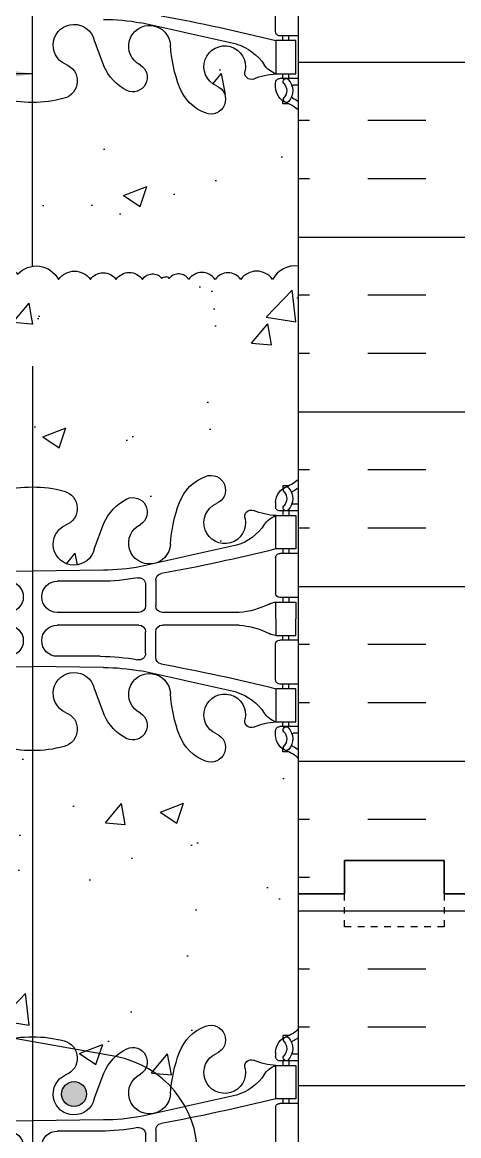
# Model space of a CAD drawing. Header units: inches. Extents: x 13.9 to 66.4, y 33.9 to 117.1.
# Drawn here: x 43.76 to 50.32, y 76.47 to 93.2 of the extents above; entities that cross this region are included whole.
import ezdxf

# ---------------------------------------------------------------- set-up
doc = ezdxf.new("R2010")
doc.units = ezdxf.units.IN
doc.header["$MEASUREMENT"] = 0
doc.linetypes.add('DASHED2', pattern=[0.375, 0.25, -0.125])
for name, color, linetype in [('HATCH', 12, 'Continuous'), ('line25', 2, 'Continuous'), ('LINE3', 3, 'Continuous'), ('LINE50', 5, 'Continuous'), ('LINE9', 9, 'Continuous'), ('TEXT', 4, 'Continuous'), ('Web_Edge', 9, 'Continuous')]:
    doc.layers.add(name, color=color, linetype=linetype)
doc.styles.add('DIM', font='romans.shx', dxfattribs={"width": 0.7})
doc.dimstyles.new('ext_12', dxfattribs={"dimscale": 12, "dimtxt": 0.09375, "dimasz": 0.09375, "dimexe": 0.09375, "dimexo": 0.0625, "dimgap": 0.0625, "dimtad": 1, "dimdec": 1, "dimzin": 3, "dimdsep": 46, "dimlunit": 4, "dimtxsty": 'DIM', "dimcen": 0.09, "dimdle": 0.09375, "dimclrt": 4, "dimadec": 0, "dimazin": 0, "dimtfac": 1, "dimtdec": 1, "dimtmove": 2, "dimatfit": 3, "dimfxl": 0, "dimfrac": 2, "dimtolj": 1, "dimtzin": 0, "dimarcsym": 0})
pattern_1 = [(50, (0, 0), (3.586300913003767, -0.3137606749129755), [0.375, -4.125]), (355, (0, 0), (-0.693756668065, 3.760960668500059), [0.3, -3.3]), (100.4514, (0.2988584, -0.0261467), (2.892546908570108, 3.447197710304768), [0.31870095, -3.50571056]), (46.18420000000001, (0, 1), (5.336205243128222, -0.8275950716450904), [0.5625, -6.1875]), (96.6356, (0.444683725, 0.931033465), (4.673313527743517, 4.870589354502209), [0.47805144, -5.258565]), (351.1842, (0, 1), (4.673309725668136, 4.870593004626623), [0.45, -4.95]), (21, (0.5, 0.75), (2.984535260592308, -2.013094453326694), [0.375, -4.125]), (326.0000000000001, (0.5, 0.75), (1.216576659607909, 3.625750225234265), [0.3, -3.3]), (71.4514, (0.748711165, 0.58224197), (4.20111314290745, 1.612652483549762), [0.31870095, -3.50571056]), (37.50000000000001, (0, 0), (0.06079927658645334, 1.664469269156557), [0, -3.26, 0, -3.35, 0, -3.3125]), (7.499999999999999, (0, 0), (1.315347687210743, 1.972058559411801), [0, -1.91, 0, -3.185, 0, -1.2625]), (327.5, (-1.115, 0), (2.669112180862045, -0.112774358671899), [0, -1.25, 0, -3.9, 0, -5.175]), (317.5, (-1.615, 0), (2.915930846711931, 0.5005249116615882), [0, -1.625, 0, -2.59, 0, -3.675])]

# ---------------------------------------------------------------- blocks, each defined once
blk = doc.blocks.new('8 web')
at = {"layer": 'Web_Edge'}
for p, q in [((3.853997003141103, 6.86827952785336), (3.763997003140503, 6.868279527860238)), ((3.763997003140503, 6.868279527860238), (3.763997003137774, 6.826553467936094)), ((3.653997003121731, 6.619430316172213), (3.653997003118093, 6.551930316156017)), ((4.000000000000909, 6.589430316153141), (3.922121466732278, 6.589430316153255)), ((4.000000000000909, 6.489430316153232), (3.716497003118093, 6.489430316153175)), ((3.763997003115946, 6.489430316153118), (3.763997003111399, 6.419430316153182)), ((3.853997003141103, 6.489430316153118), (3.853997003141103, 6.419430316153182)), ((0.9287872035533837, 5.917309984377482), (1.071425045732667, 6.304154840108026)), ((3.763997003077748, 5.919430316153182), (3.7639970030732, 5.849430316153303)), ((3.853997003141103, 5.919430316153182), (3.853997003141103, 5.849430316153246)), ((3.653997003118093, 5.786930316153303), (3.653997003118093, 5.251930316153278)), ((4.000000000000909, 5.849430316153189), (3.716497003118093, 5.849430316153303)), ((-1.066614961534469, 5.601262886436416), (7.096747594914632e-06, 5.585510282198129)), ((1.066614961535379, 5.601262886436416), (-7.09674668541993e-06, 5.585510282198129)), ((1.019280473763956, 5.433378599095079), (0.3723991529914201, 5.433378599095079)), ((1.699442903253384, 5.387449452432975), (1.699442903253384, 5.064741202313598)), ((1.851942903253075, 5.449504996249573), (1.851942903253985, 5.064741179432531)), ((4.000000000000909, 5.189430316153221), (3.716497003118093, 5.189430316153278)), ((3.763997003030454, 5.189430316153278), (3.763997003025906, 5.119430316153341)), ((3.853997003141558, 5.189430316153334), (3.853997003141558, 5.119430316153341)), ((1.599442903253475, 4.964741202313576), (0.3723991529914201, 4.964741202313519)), ((3.106272903253284, 4.963960282198059), (1.951875255858795, 4.964741202313519)), ((1.599442903253475, 4.774119429992993), (0.3723991529914201, 4.77411942999305)), ((3.106272903253284, 4.77490035010851), (1.951875255858795, 4.77411942999305)), ((1.699442903253384, 4.351411179873594), (1.699442903253384, 4.67411942999297)), ((1.851942903253075, 4.289355636056996), (1.851942903253985, 4.674119452874038)), ((4.000000000000909, 4.549430316153348), (3.716497003118093, 4.549430316153291)), ((3.763997003030454, 4.549430316153291), (3.763997003025906, 4.619430316153228)), ((3.853997003141558, 4.549430316153234), (3.853997003141558, 4.619430316153228)), ((3.653997003118093, 3.951930316153266), (3.653997003118093, 4.486930316153291)), ((1.019280473763956, 4.30548203321149), (0.3723991529914201, 4.30548203321149)), ((-1.066614961534469, 4.137597745870153), (7.096747594914632e-06, 4.15335035010844)), ((1.066614961535379, 4.137597745870153), (-7.09674668541993e-06, 4.15335035010844)), ((4.000000000000909, 3.88943031615338), (3.716497003118093, 3.889430316153266)), ((3.763997003077748, 3.819430316153387), (3.7639970030732, 3.889430316153266)), ((3.853997003141103, 3.819430316153387), (3.853997003141103, 3.889430316153323)), ((0.9287872035533837, 3.821550647929087), (1.071425045732667, 3.434705792198542)), ((3.653997003121731, 3.119430316134356), (3.653997003118093, 3.186930316150551)), ((4.000000000000909, 3.249430316153337), (3.716497003118093, 3.249430316153394)), ((3.763997003115946, 3.24943031615345), (3.763997003111399, 3.319430316153387)), ((3.853997003141103, 3.24943031615345), (3.853997003141103, 3.319430316153387)), ((4.000000000000909, 3.149430316153428), (3.922121466732278, 3.149430316153314)), ((3.763997003140503, 2.87058110444633), (3.763997003137774, 2.912307164370475)), ((3.853997003141103, 2.870581104453208), (3.763997003140503, 2.87058110444633)), ((3.853997003141103, -2.870581104453095), (3.763997003140503, -2.870581104446217)), ((3.763997003140503, -2.870581104446217), (3.763997003137774, -2.912307164370361)), ((3.653997003121731, -3.119430316134242), (3.653997003118093, -3.186930316150438)), ((4.000000000000909, -3.149430316153314), (3.922121466732278, -3.1494303161532)), ((4.000000000000909, -3.249430316153223), (3.716497003118093, -3.24943031615328)), ((3.763997003115946, -3.249430316153337), (3.763997003111399, -3.319430316153273)), ((3.853997003141103, -3.249430316153337), (3.853997003141103, -3.319430316153273)), ((0.9287872035533837, -3.821550647928973), (1.071425045732667, -3.434705792198429)), ((3.763997003077748, -3.819430316153273), (3.7639970030732, -3.889430316153152)), ((3.853997003141103, -3.819430316153273), (3.853997003141103, -3.889430316153209)), ((3.653997003118093, -3.951930316153152), (3.653997003118093, -4.486930316153178)), ((4.000000000000909, -3.889430316153266), (3.716497003118093, -3.889430316153152)), ((1.699442903253384, -5.387449452432861), (1.699442903253384, -5.064741202313485)), ((1.851942903253075, -5.449504996249459), (1.851942903253985, -5.064741179432417)), ((3.653997003118093, -5.786930316153189), (3.653997003118093, -5.251930316153164)), ((1.019280473763956, -5.433378599094965), (0.3723991529914201, -5.433378599094965)), ((-1.066614961534469, -5.601262886436302), (7.096747594914632e-06, -5.585510282198015)), ((1.066614961535379, -5.601262886436302), (-7.09674668541993e-06, -5.585510282198015)), ((4.000000000000909, -5.849430316153075), (3.716497003118093, -5.849430316153189)), ((3.763997003077748, -5.919430316153068), (3.7639970030732, -5.849430316153189)), ((3.853997003141103, -5.919430316153068), (3.853997003141103, -5.849430316153132)), ((0.9287872035533837, -5.917309984377368), (1.071425045732667, -6.304154840107913)), ((4.000000000000909, -6.489430316153118), (3.716497003118093, -6.489430316153062)), ((3.763997003115946, -6.489430316153005), (3.763997003111399, -6.419430316153068)), ((3.853997003141103, -6.489430316153005), (3.853997003141103, -6.419430316153068)), ((3.653997003121731, -6.6194303161721), (3.653997003118093, -6.551930316155904)), ((4.000000000000909, -6.589430316153027), (3.922121466732278, -6.589430316153141)), ((3.763997003140503, -6.868279527860125), (3.763997003137774, -6.82655346793598)), ((3.853997003141103, -6.868279527853247), (3.763997003140503, -6.868279527860125))]:
    blk.add_line(p, q, dxfattribs=at)
for points in [[(3.958997003126115, 5.919430316153182), (3.658997003125933, 5.919430316153182), (3.658997003125933, 6.419430316153182), (3.958997003126115, 6.419430316153182)], [(3.958997003126115, 3.819430316153387), (3.658997003125933, 3.819430316153387), (3.658997003125933, 3.319430316153387), (3.958997003126115, 3.319430316153387)], [(3.958997003126115, -3.819430316153273), (3.658997003125933, -3.819430316153273), (3.658997003125933, -3.319430316153273), (3.958997003126115, -3.319430316153273)], [(3.958997003126115, -5.919430316153068), (3.658997003125933, -5.919430316153068), (3.658997003125933, -6.419430316153068), (3.958997003126115, -6.419430316153068)]]:
    blk.add_lwpolyline(points, close=True, dxfattribs=at)
for points in [[(3.658997003040895, 4.869430316153341), (3.658997003040895, 5.119430316153341), (3.958997003041077, 5.119430316153341), (3.958997003041077, 4.869430316153341)], [(3.658997003040895, 4.869430316153228), (3.658997003040895, 4.619430316153228), (3.958997003041077, 4.619430316153228), (3.958997003041077, 4.869430316153228)]]:
    blk.add_lwpolyline(points, dxfattribs=at)
for centre, radius, start, end in [((2.838670691486641, 6.374948915972766), 0.6766585701930063, 110.6802528325037, 158.8761078469785), ((2.681421366222366, 6.803745996483656), 0.22, 291.8037479894417, 111.8037479894417), ((3.653997003111726, 7.326537097336143), 0.5, 289.4712206353016, 313.7891111703809), ((-0.01154364793273999, 5.096020558612508), 1.754017427683611, 89.62291875159406, 105.2918337453967), ((0.01154364793364948, 5.096020558612508), 1.754017427683611, 74.70816625460336, 90.37708124840593), ((0.4057264091238721, 6.528802424740149), 0.2680134754942133, 289.9662478540821, 75.21080764082132), ((3.903997003121731, 6.619430316153171), 0.25, 109.4712206353016, 179.999999995639), ((3.818055965721669, 6.804886415825138), 0.04500919725254051, 40.8121007979901, 218.5519993539986), ((3.660289594666665, 6.673989722486283), 0.16, 317.5391321572474, 39.99992280104347), ((3.660289594666665, 6.673989722486283), 0.25, 317.5391321572082, 39.88548800373463), ((3.916079213670855, 6.763519488625207), 0.02103171283708721, 116.0042723403082, 196.535995955383), ((3.653997003111726, 7.326537097336143), 0.6, 294.9252292854749, 305.2167839521452), ((1.758136778094922, 6.002798762380849), 0.7499256556133269, 117.0295257392026, 156.3062471102758), ((1.507386690569547, 6.472966012446022), 0.2173766041081271, 301.4629889840329, 114.4735608195812), ((4.429612482916582, 5.809951244737022), 2.364765241385946, 159.9984922785267, 175.6105272071577), ((2.889701643525314, 6.312634391350457), 0.3135313569610182, 113.8083663361881, 11.4113785795535), ((3.716497003118093, 6.551930316153175), 0.0625, 179.9999999973945, 270), ((3.811526004137704, 6.535596989836279), 0.04500000000006049, 137.5391321572867, 317.5391321569801), ((3.921917470908738, 6.609012775359531), 0.01958352171754351, 164.5099000626936, 270.5968441877272), ((3.288059020926994, 6.407518382645833), 0.0967706443678472, 69.56693299447723, 199.844870669716), ((3.713864132317212, 7.415209276080191), 0.9972893957618358, 246.8532982760683, 266.8462083553292), ((3.781405654283844, 6.076826453632918), 0.3638149041640656, 109.6612587265429, 145.0224862518246), ((0.6238100306218257, 5.990048115977174), 0.3135313569610182, 113.8083663361881, 346.5853660183838), ((1.758609464947313, 6.005905066990692), 0.3135313569610182, 116.0651741220457, 357.264289589011), ((2.858286758965733, 6.688056504967449), 0.7434990637615071, 286.1892885425029, 327.2080834721843), ((-3.149606643356037, 33.3398003058673), 28.25303123538609, 280.3656591868222, 283.9447811697141), ((3.716497003118093, 5.786930316153303), 0.0625, 89.99999999997395, 180), ((1.071795055229359, 8.585185089815468), 2.983926699701089, 269.9005345354983, 280.7453835702613), ((1.951942903253439, 5.449504996249857), 0.1, 100.3656591869282, 180.0000000001629), ((-0.3723991529905106, 5.199059900704299), 0.2343186983907799, 270, 90), ((0.3723991529914201, 5.199059900704299), 0.2343186983907799, 90, 270), ((1.024460567457936, 8.41730080247413), 2.983926699701089, 269.9005345354983, 280.7453835702613), ((1.599442903253475, 5.387449452432975), 0.1, 0, 100.745383570182), ((3.716497003118093, 5.251930316153278), 0.0625, 180, 269.9999999999739), ((1.599442903253475, 5.064741202313598), 0.1, 270, 0), ((1.951942903253894, 5.064741179432644), 0.1, 180.0000000000749, 269.9612408947538), ((3.021401017362223, 6.120593489195755), 1.159742907951804, 274.1967506926227, 297.4156047592632), ((3.663119758127777, 4.900746656763886), 0.218722518258797, 91.08004634494158, 119.5062534114404), ((-0.3723991529905106, 4.53980073160227), 0.2343186983907799, 270, 90), ((0.3723991529914201, 4.53980073160227), 0.2343186983907799, 90, 270), ((1.599442903253475, 4.67411942999297), 0.1, 0, 90), ((1.951942903253894, 4.674119452873924), 0.1, 90.03875910524623, 179.9999999999251), ((3.021401017362223, 3.618267143110813), 1.159742907951804, 62.58439524073683, 85.80324930737731), ((3.663119758127777, 4.838113975542683), 0.218722518258797, 240.4937465885596, 268.9199536550584), ((3.716497003118093, 4.486930316153291), 0.0625, 90.00000000002606, 180), ((1.599442903253475, 4.351411179873594), 0.1, 259.254616429818, 0), ((1.024460567457936, 1.321559829832438), 2.983926699701089, 79.25461642973876, 90.09946546450175), ((1.951942903253439, 4.289355636056712), 0.1, 179.9999999998372, 259.6343408130717), ((-3.149606643356037, -23.60093967356073), 28.25303123538609, 76.0552188302859, 79.6343408131778), ((0.6238100306218257, 3.748812516329394), 0.3135313569610182, 13.41463398161616, 246.1916336638118), ((1.071795055229359, 1.153675542491101), 2.983926699701089, 79.25461642973876, 90.09946546450175), ((1.758609464947313, 3.732955565315876), 0.3135313569610182, 2.735710410989059, 243.9348258779544), ((3.716497003118093, 3.951930316153266), 0.0625, 180, 270.000000000026), ((4.429612482916582, 3.928909387569547), 2.364765241385946, 184.3894727928423, 200.0015077214733), ((2.889701643525314, 3.426226240956112), 0.3135313569610182, 348.5886214204465, 246.1916336638118), ((2.858286758965733, 3.05080412733912), 0.7434990637615071, 32.79191652781575, 73.81071145749713), ((0.4057264091238721, 3.210058207566419), 0.2680134754942133, 284.7891923591787, 70.03375214591796), ((1.758136778094922, 3.73606186992572), 0.7499256556133269, 203.6937528897242, 242.9704742607974), ((1.507386690569547, 3.265894619860546), 0.2173766041081271, 245.5264391804187, 58.5370110159671), ((3.288059020926994, 3.331342249660736), 0.0967706443678472, 160.155129330284, 290.4330670055227), ((3.781405654283844, 3.66203417867365), 0.3638149041640656, 214.9775137481754, 250.3387412734571), ((3.713864132317212, 2.323651356226378), 0.9972893957618358, 93.15379164467078, 113.1467017239317), ((3.716497003118093, 3.186930316153394), 0.0625, 90, 180.0000000026055), ((3.811526004137704, 3.20326364247029), 0.04500000000006049, 42.46086784301984, 222.4608678427133), ((3.660289594666665, 3.064870909820286), 0.25, 320.1145119962654, 42.46086784279177), ((2.838670691486641, 3.363911716333803), 0.6766585701930063, 201.1238921530215, 249.3197471674964), ((2.681421366222366, 2.935114635822913), 0.22, 248.1962520105583, 68.19625201055833), ((3.903997003121731, 3.119430316153398), 0.25, 180.000000004361, 250.5287793646984), ((3.660289594666665, 3.064870909820286), 0.16, 320.0000771989565, 42.46086784275256), ((3.921917470908738, 3.129847856947038), 0.01958352171754351, 89.40315581227276, 195.4900999373064), ((-0.01154364793273999, 4.64284007369406), 1.754017427683611, 254.7081662546034, 270.3770812484059), ((0.01154364793364948, 4.64284007369406), 1.754017427683611, 269.6229187515941, 285.2918337453966), ((3.818055965721669, 2.933974216481431), 0.04500919725254051, 141.4480006460014, 319.1878992020099), ((3.653997003111726, 2.412323534970426), 0.5, 46.21088882961905, 70.52877936469841), ((3.916079213670855, 2.975341143681362), 0.02103171283708721, 163.464004044617, 243.9957276596917), ((3.653997003111726, 2.412323534970426), 0.6, 54.78321604785479, 65.07477071452507), ((2.838670691486641, -3.363911716333689), 0.6766585701930063, 110.6802528325037, 158.8761078469785), ((2.681421366222366, -2.935114635822799), 0.22, 291.8037479894417, 111.8037479894417), ((3.653997003111726, -2.412323534970312), 0.5, 289.4712206353016, 313.7891111703809), ((-0.01154364793273999, -4.642840073693947), 1.754017427683611, 89.62291875159406, 105.2918337453967), ((0.01154364793364948, -4.642840073693947), 1.754017427683611, 74.70816625460336, 90.37708124840593), ((0.4057264091238721, -3.210058207566306), 0.2680134754942133, 289.9662478540821, 75.21080764082132), ((3.903997003121731, -3.119430316153284), 0.25, 109.4712206353016, 179.999999995639), ((3.818055965721669, -2.933974216481317), 0.04500919725254051, 40.8121007979901, 218.5519993539986), ((3.660289594666665, -3.064870909820172), 0.16, 317.5391321572474, 39.99992280104347), ((3.660289594666665, -3.064870909820172), 0.25, 317.5391321572082, 39.88548800373463), ((3.916079213670855, -2.975341143681248), 0.02103171283708721, 116.0042723403082, 196.535995955383), ((3.653997003111726, -2.412323534970312), 0.6, 294.9252292854749, 305.2167839521452), ((1.758136778094922, -3.736061869925607), 0.7499256556133269, 117.0295257392026, 156.3062471102758), ((1.507386690569547, -3.265894619860433), 0.2173766041081271, 301.4629889840329, 114.4735608195812), ((4.429612482916582, -3.928909387569433), 2.364765241385946, 159.9984922785267, 175.6105272071577), ((2.889701643525314, -3.426226240955998), 0.3135313569610182, 113.8083663361881, 11.4113785795535), ((3.811526004137704, -3.203263642470176), 0.04500000000006049, 137.5391321572867, 317.5391321569801), ((3.921917470908738, -3.129847856946924), 0.01958352171754351, 164.5099000626936, 270.5968441877272), ((3.288059020926994, -3.331342249660622), 0.0967706443678472, 69.56693299447723, 199.844870669716), ((3.713864132317212, -2.323651356226264), 0.9972893957618358, 246.8532982760683, 266.8462083553292), ((3.781405654283844, -3.662034178673537), 0.3638149041640656, 109.6612587265429, 145.0224862518246), ((3.716497003118093, -3.18693031615328), 0.0625, 179.9999999973945, 270), ((0.6238100306218257, -3.748812516329281), 0.3135313569610182, 113.8083663361881, 346.5853660183838), ((1.758609464947313, -3.732955565315763), 0.3135313569610182, 116.0651741220457, 357.264289589011), ((2.858286758965733, -3.050804127339006), 0.7434990637615071, 286.1892885425029, 327.2080834721843), ((-3.149606643356037, 23.60093967356084), 28.25303123538609, 280.3656591868222, 283.9447811697141), ((3.716497003118093, -3.951930316153152), 0.0625, 89.99999999997395, 180), ((1.071795055229359, -1.153675542490987), 2.983926699701089, 269.9005345354983, 280.7453835702613), ((-0.3723991529905106, -5.199059900704185), 0.2343186983907799, 270, 90), ((0.3723991529914201, -5.199059900704185), 0.2343186983907799, 90, 270), ((1.024460567457936, -8.417300802474017), 2.983926699701089, 79.25461642973876, 90.09946546450175), ((1.599442903253475, -5.387449452432861), 0.1, 259.254616429818, 0), ((1.951942903253439, -5.449504996249743), 0.1, 179.9999999998372, 259.6343408130717), ((0.6238100306218257, -5.990048115977061), 0.3135313569610182, 13.41463398161616, 246.1916336638118), ((1.071795055229359, -8.585185089815354), 2.983926699701089, 79.25461642973876, 90.09946546450175), ((-3.149606643356037, -33.33980030586719), 28.25303123538609, 76.0552188302859, 79.6343408131778), ((1.758609464947313, -6.005905066990579), 0.3135313569610182, 2.735710410989059, 243.9348258779544), ((3.716497003118093, -5.786930316153189), 0.0625, 180, 270.000000000026), ((4.429612482916582, -5.809951244736908), 2.364765241385946, 184.3894727928423, 200.0015077214733), ((2.889701643525314, -6.312634391350343), 0.3135313569610182, 348.5886214204465, 246.1916336638118), ((2.858286758965733, -6.688056504967335), 0.7434990637615071, 32.79191652781575, 73.81071145749713), ((0.4057264091238721, -6.528802424740036), 0.2680134754942133, 284.7891923591787, 70.03375214591796), ((1.758136778094922, -6.002798762380735), 0.7499256556133269, 203.6937528897242, 242.9704742607974), ((1.507386690569547, -6.472966012445909), 0.2173766041081271, 245.5264391804187, 58.5370110159671), ((3.781405654283844, -6.076826453632805), 0.3638149041640656, 214.9775137481754, 250.3387412734571), ((3.288059020926994, -6.407518382645719), 0.0967706443678472, 160.155129330284, 290.4330670055227), ((3.713864132317212, -7.415209276080077), 0.9972893957618358, 93.15379164467078, 113.1467017239317), ((3.716497003118093, -6.551930316153062), 0.0625, 90, 180.0000000026055), ((3.811526004137704, -6.535596989836165), 0.04500000000006049, 42.46086784301984, 222.4608678427133), ((3.660289594666665, -6.673989722486169), 0.25, 320.1145119962654, 42.46086784279177), ((2.838670691486641, -6.374948915972652), 0.6766585701930063, 201.1238921530215, 249.3197471674964), ((2.681421366222366, -6.803745996483542), 0.22, 248.1962520105583, 68.19625201055833), ((3.903997003121731, -6.619430316153057), 0.25, 180.000000004361, 250.5287793646984), ((3.660289594666665, -6.673989722486169), 0.16, 320.0000771989565, 42.46086784275256), ((3.921917470908738, -6.609012775359417), 0.01958352171754351, 89.40315581227276, 195.4900999373064), ((-0.01154364793273999, -5.096020558612395), 1.754017427683611, 254.7081662546034, 270.3770812484059), ((0.01154364793364948, -5.096020558612395), 1.754017427683611, 269.6229187515941, 285.2918337453966), ((3.818055965721669, -6.804886415825024), 0.04500919725254051, 141.4480006460014, 319.1878992020099), ((3.653997003111726, -7.326537097336029), 0.5, 46.21088882961905, 70.52877936469841), ((3.916079213670855, -6.763519488625093), 0.02103171283708721, 163.464004044617, 243.9957276596917), ((3.653997003111726, -7.326537097336029), 0.6, 54.78321604785479, 65.07477071452507)]:
    blk.add_arc(centre, radius, start, end, dxfattribs=at)
for points in [[(3.065582903253016, 5.974040282198132), (1.628132903253118, 5.653580282198106)], [(3.065582903253016, 3.764820350108437), (1.628132903253118, 4.085280350108462)], [(3.065582903253016, -3.764820350108323), (1.628132903253118, -4.085280350108349)], [(3.065582903253016, -5.974040282198018), (1.628132903253118, -5.653580282197993)]]:
    blk.add_open_spline(points, degree=1, dxfattribs=at)
blk = doc.blocks.new('A$C3BE81C1F')
at = {"layer": 'LINE3'}
blk.add_line((6.105984136053905, 0.7637158224203588), (-3.266904926952037, 2.437102635939887), dxfattribs=at)
blk.add_arc((5.834652706060325, -0.7115398351158149), 1.499999999999773, 359.9999999999927, 79.57853458062618, dxfattribs=at)

msp = doc.modelspace()

# ---------------------------------------------------------------- hatches: boundary and pattern name
at = {"layer": 'HATCH'}
h = msp.add_hatch(dxfattribs=at)
h.set_pattern_fill('INSUL', color=256, scale=7, style=0)
h.set_pattern_definition([(180, (2974.080077949816, -316.9050866460394), (0, 2.625), []), (180, (2974.080077949816, -316.0300866460394), (0, 2.625), [0.875, -0.875]), (180, (2974.080077949816, -315.1550866460394), (0, 2.625), [0.875, -0.875])])
h.paths.add_polyline_path([(50.54349623833139, 80.10442741667222), (50.10599623833139, 80.10442741667222), (50.10599623833093, 80.60442741667217), (48.60599623833139, 80.60442741667228), (48.60599623833139, 80.10442741667228), (47.91849623833139, 80.10442741667217), (47.91849623833139, 98.10442741667228), (48.60599623833139, 98.10442741667217), (48.60599623833139, 98.60442741667217), (50.10599623833093, 98.60442741667228), (50.10599623833139, 98.10442741667217), (50.54349623833139, 98.10442741667222)])
h = msp.add_hatch(dxfattribs=at)
h.set_pattern_fill('AR-CONC', color=256, scale=0.5, style=0)
h.set_pattern_definition(pattern_1)
h.paths.add_polyline_path([(47.91849623833139, 91.87769682867173, 0.08841615068610516), (47.77249324147243, 91.97500852112537), (47.68249324147189, 91.9750085211185), (47.68249324146916, 92.01673458104266, -0.2490694201798198), (47.57249324145312, 92.2238577328121), (47.57249324144948, 92.29135773282272, -0.4142135623864142), (47.63499324144948, 92.35385773282556), (47.68249324144733, 92.35385773282556), (47.68249324144279, 92.42385773282555), (47.57749324145732, 92.42385773282555, 0.08534784463997895), (47.24803371891254, 92.34833915108744, -0.6696014941097131), (47.1155313201624, 92.46862084778533, 2.087231407567003), (46.68163189023952, 92.24380358953734, -1), (46.51820331883467, 91.83528051546614, -0.2134499129907177), (46.12597755805817, 92.22448098244904, -0.06822591722256473), (45.99027973519412, 92.85234752447234, 1.753170910259953), (45.53934214327901, 92.55573938924353, -0.9407930192579299), (45.33582960660084, 92.17247616936258, -0.1730747606230346), (44.98992128406405, 92.53913320887071), (44.84728344188477, 92.92597806460125, 1.612473537250128), (44.41574027736301, 92.56638986489871, -0.7348724129848975), (44.39263667377432, 92.05535101819513, -0.06847526280425627), (43.91849623833184, 91.99328804897866, -0.00164532881786309), (43.90695259039864, 91.9932500626826), (43.90609407861997, 89.5296850700699, -0.3287513026044241), (44.31009090144659, 89.33375901569528, -0.5205670499999999), (44.78835881002126, 89.33375901569528, -0.52056705), (45.17254132597847, 89.33375901569528, -0.5205670499999999), (45.57240465050478, 89.33375901569528, -0.5205670499999999), (45.8625015934436, 89.3494406872785, -0.3112421862097238), (45.91849623833139, 89.37029084336723, -0.3112421862097238), (45.97449088321918, 89.3494406872785, -0.5205670499999999), (46.26458782615799, 89.33375901569528, -0.5205670499999999), (46.6644511506843, 89.33375901569528, -0.52056705), (47.04863366664151, 89.33375901569528, -0.5205670499999999), (47.52690157521619, 89.33375901569528, -0.3195668461023625), (47.91849623833139, 89.53177658289435)])
h = msp.add_hatch(dxfattribs=at)
h.set_pattern_fill('AR-CONC', color=256, scale=0.5, style=0)
h.set_pattern_definition(pattern_1)
h.paths.add_polyline_path([(43.90609407861997, 89.52968507006992, 0.1637859035348559), (43.69522738680268, 89.41218297726473, 0.520567049999961), (43.36592806163925, 89.41218297726473, 0.520567050000015), (42.93470293957378, 89.41218297726473, 0.5205670500000064), (42.62892500766492, 89.36513777222659, 0.52056705), (42.26042348067776, 89.3651377722266, 0.52056705), (41.96248613345438, 89.3651377722266, 0.5205670499999999), (41.49205862916429, 89.3651377722266, 0.5205670499999999), (41.17059970828538, 89.3651377722266, 0.5205670499999999), (40.68449139542616, 89.3651377722266, 0.5205670499999999), (40.25326627336068, 89.3651377722266, 0.5142924608460497), (39.91849623833139, 89.36845173705184), (39.91849623833139, 86.33115800467358, 0.08841615068673564), (40.06449923519125, 86.23384631221907), (40.1544992351918, 86.23384631222596), (40.15449923519452, 86.19212025230179, -0.2490694201798198), (40.26449923521056, 85.98499710053234), (40.2644992352142, 85.91749710052173, -0.4142135623864142), (40.2019992352142, 85.85499710051889), (40.15449923521635, 85.85499710051889), (40.1544992352209, 85.7849971005189), (40.25949923520636, 85.7849971005189, 0.08534784463998699), (40.58895875775117, 85.86051568225702, -0.6696014941096032), (40.72146115650128, 85.74023398555912, 2.087231407567003), (41.15536058642416, 85.96505124380711, -1), (41.31878915782899, 86.37357431787831, -0.2134499129906179), (41.71101491860541, 85.98437385089566, -0.06822591722259368), (41.84671274146956, 85.35650730887211, 1.753170910259813), (42.2976503333847, 85.6531154441009, -0.9407930192576591), (42.50116287006283, 86.03637866398186, -0.173074760623033), (42.84707119259963, 85.66972162447374), (42.98970903477891, 85.2828767687432, 1.612473537249834), (43.42125219930075, 85.64246496844571, -0.7348724129876373), (43.44435580289105, 86.15350381514979, -0.06653415769262665), (43.90493917587816, 86.21560361507485)])
h = msp.add_hatch(dxfattribs=at)
h.set_pattern_fill('AR-CONC', color=256, scale=0.5, style=0)
h.set_pattern_definition(pattern_1)
h.paths.add_polyline_path([(47.91849623833139, 89.53177658289435, 0.3195668461023625), (47.52690157521619, 89.33375901569528, 0.5205670499999999), (47.04863366664151, 89.33375901569528, 0.52056705), (46.6644511506843, 89.33375901569528, 0.5205670499999999), (46.26458782615799, 89.33375901569528, 0.5205670499999999), (45.97449088321918, 89.3494406872785, 0.3112421862097238), (45.91849623833139, 89.37029084336723, 0.3112421862097238), (45.8625015934436, 89.3494406872785, 0.5205670499999999), (45.57240465050478, 89.33375901569528, 0.5205670499999999), (45.17254132597847, 89.33375901569528, 0.52056705), (44.78835881002126, 89.33375901569528, 0.5205670499999999), (44.31009090144659, 89.33375901569528, 0.3287513026044183), (43.90609407861997, 89.5296850700699), (43.90493917587816, 86.21560361507487, -0.001932301653187435), (43.91849623833046, 86.21556678436578, -0.0684752628044271), (44.39263667377414, 86.15350381514938, -0.7348724129832334), (44.41574027736429, 85.6424649684462, 1.612473537251058), (44.84728344188422, 85.28287676874169), (44.98992128406405, 85.66972162447374, -0.1730747606230546), (45.33582960660089, 86.03637866398189, -0.9407930192583849), (45.53934214327896, 85.65311544410088, 1.753170910241132), (45.99027973519366, 85.35650730886609, -0.06822591722321777), (46.12597755805821, 85.98437385089551, -0.2134499129908329), (46.51820331883505, 86.37357431787845, -1), (46.68163189026825, 85.9650512438186, 2.087231407704766), (47.11553132016241, 85.74023398555912, -0.6696014941091581), (47.24803371891242, 85.86051568225706, 0.085347844639961), (47.57749324145711, 85.7849971005189), (47.68249324144279, 85.7849971005189), (47.68249324144733, 85.85499710051889), (47.63499324144948, 85.85499710051889, -0.4142135623864142), (47.57249324144948, 85.91749710052173), (47.57249324145312, 85.98499710053792, -0.2490694201739033), (47.68249324146916, 86.1921202523018), (47.68249324147189, 86.23384631222594), (47.77249324147243, 86.23384631221907, 0.08841615068610513), (47.91849623833139, 86.33115800467272)])
h = msp.add_hatch(dxfattribs=at)
h.set_pattern_fill('AR-CONC', color=256, scale=0.5, style=0)
h.set_pattern_definition(pattern_1)
h.paths.add_polyline_path([(43.90355875919469, 82.25439271372467, -0.06633653835427764), (43.4443558028907, 82.31649038588832, -0.7348724129849206), (43.4212521992994, 82.82752923259179, 1.612473537251058), (42.98970903477947, 83.1871174322963), (42.84707119259963, 82.80027257656425, -0.1730747606231109), (42.50116287006263, 82.43361553705603, -0.9407930192578867), (42.29765033338472, 82.81687875693711, 1.753170910241132), (41.84671274147002, 83.1134868921719, -0.06822591722321777), (41.71101491860547, 82.48562035014248, -0.2134499129908329), (41.31878915782863, 82.09641988315954, -1), (41.15536058639543, 82.50494295721938, 2.087231407704766), (40.72146115650127, 82.72976021547888, -0.6387765093362343), (40.59665333507972, 82.60622713447434, 0.08745749120364542), (40.25949923520655, 82.6849971005191), (40.15449923522089, 82.68499710051911), (40.15449923521636, 82.6149971005191), (40.2019992352142, 82.6149971005191, -0.4142135623864142), (40.2644992352142, 82.55249710051626), (40.26449923521056, 82.48499710050007, -0.2490694201739034), (40.15449923519452, 82.27787394873619), (40.15449923519179, 82.23614788881204), (40.06449923519126, 82.23614788881892, 0.08841615068673862), (39.91849623833139, 82.13883619636441), (39.91849623833139, 80.10442741667222), (39.91849623833138, 78.5940627327871), (43.62695775187327, 77.93197332220196, -0.03940218225661474), (43.90206030304995, 77.95445858019627)])
h = msp.add_hatch(dxfattribs=at)
h.set_pattern_fill('AR-CONC', color=256, scale=0.5, style=0)
h.set_pattern_definition(pattern_1)
h.paths.add_polyline_path([(47.91849623833139, 82.13883619636526, 0.0884161506861213), (47.7724932414724, 82.23614788881892), (47.68249324147189, 82.23614788881206), (47.68249324146916, 82.2778739487362, -0.2490694201798198), (47.57249324145312, 82.48499710050565), (47.57249324144948, 82.55249710051626, -0.4142135623864142), (47.63499324144948, 82.6149971005191), (47.68249324144733, 82.6149971005191), (47.68249324144278, 82.6849971005191), (47.57749324145732, 82.6849971005191, 0.0874574912057078), (47.24033914157653, 82.60622713447157, -0.638776509307484), (47.1155313201624, 82.72976021547888, 2.087231407567003), (46.68163189023952, 82.50494295723088, -1), (46.51820331883467, 82.09641988315968, -0.2134499129907177), (46.12597755805817, 82.48562035014258, -0.06822591722256473), (45.99027973519412, 83.11348689216588, 1.753170910259953), (45.53934214327901, 82.81687875693707, -0.9407930192579299), (45.33582960660084, 82.43361553705613, -0.1730747606230346), (44.98992128406405, 82.80027257656425), (44.84728344188477, 83.1871174322948, 1.612473537250128), (44.41574027736301, 82.82752923259225, -0.7348724129848975), (44.39263667377432, 82.31649038588867, -0.06847526280425627), (43.91849623833184, 82.2544274166722, -0.002129053412229646), (43.90355875919469, 82.25439271372467), (43.90206030304995, 77.95445858019627, -0.002342629948452512), (43.91849623833163, 77.95442741667225, -0.06847526280417188), (44.39263667377355, 77.89236444745599, -0.2013497442247786), (44.55708849457022, 77.76591262211095), (45.1666817069305, 77.65707902381295, -0.06911267720269375), (45.33582960660089, 77.77523929628835, -0.6826405608715866), (45.62627064501253, 77.49314765032078, -0.07980307201401955), (46.00058847080572, 77.19944588265835, -0.05712463748817732), (46.12597755805812, 77.72323448320174, -0.2134499129909263), (46.51820331883505, 78.1124349501849, -1), (46.68163189026825, 77.70391187612506, 2.087231407704766), (47.11553132016241, 77.47909461786557, -0.6387765093362341), (47.24033914158396, 77.60262769887011, 0.08745749120365086), (47.57749324145716, 77.52385773282535), (47.68249324144278, 77.52385773282535), (47.68249324144733, 77.59385773282534), (47.63499324144948, 77.59385773282534, -0.4142135623864142), (47.57249324144948, 77.65635773282818), (47.57249324145312, 77.72385773284438, -0.2490694201739033), (47.68249324146916, 77.93098088460826), (47.6824932414719, 77.9727069445324), (47.77249324147243, 77.97270694452553, 0.08841615068610513), (47.91849623833139, 78.07001863697917), (47.91849623833139, 80.10442741667222)])
h.paths.add_polyline_path([(44.72980626895321, 77.09447553264934, -1), (44.35480626895321, 77.09447553264934, -1)], flags=16)
h = msp.add_hatch(dxfattribs=at)
h.set_pattern_fill('INSUL', color=256, scale=7, style=0)
h.set_pattern_definition([(180, (2974.080077949817, -334.9050866460393), (0, 2.625), []), (180, (2974.080077949817, -334.0300866460393), (0, 2.625), [0.875, -0.875]), (180, (2974.080077949817, -333.1550866460393), (0, 2.625), [0.875, -0.875])])
h.paths.add_polyline_path([(50.54349623833139, 62.10442741667222), (50.10599623833139, 62.10442741667222), (50.10599623833093, 62.60442741667217), (48.60599623833139, 62.60442741667228), (48.60599623833139, 62.10442741667228), (47.91849623833139, 62.10442741667217), (47.91849623833139, 80.10442741667228), (48.60599623833139, 80.10442741667217), (48.60599623833139, 80.60442741667217), (50.10599623833093, 80.60442741667228), (50.10599623833139, 80.10442741667217), (50.54349623833139, 80.10442741667222)])
h = msp.add_hatch(dxfattribs=at)
h.set_pattern_fill('AR-CONC', color=256, scale=0.5, style=0)
h.set_pattern_definition(pattern_1)
h.paths.add_polyline_path([(45.1666817069305, 77.65707902381295), (44.55708849457022, 77.76591262211093, -0.4647546144122042), (44.41574027736429, 77.38132560075266, 1.612473537251058), (44.84728344188422, 77.02173740104814), (44.98992128406405, 77.40858225678019, -0.1027332235234099)])
h.paths.add_polyline_path([(44.72980626895321, 77.09447553264934, -1), (44.35480626895321, 77.09447553264934, -1)], flags=16)
h = msp.add_hatch(dxfattribs=at)
h.set_pattern_fill('AR-CONC', color=256, scale=0.5, style=0)
h.set_pattern_definition(pattern_1)
h.paths.add_polyline_path([(46.00058847080572, 77.19944588265832, 0.07980307201402971), (45.62627064501248, 77.4931476503208, -0.1571969116395527), (45.53934214327896, 77.39197607640733, 1.753170910241132), (45.99027973519366, 77.09536794117254, -0.01105818178974667)])
at = {"layer": 'LINE3'}
msp.add_hatch(color=256, dxfattribs=at).paths.add_polyline_path([(44.72980626895321, 77.09447553264934, 1), (44.35480626895321, 77.09447553264934, 1)])

# ---------------------------------------------------------------- linework, layer by layer
at = {"layer": 'HATCH'}
for points in [[(39.91612654391267, 89.3651377722266, -0.520567050000004), (40.25326627336068, 89.3651377722266, -0.52056705), (40.68449139542616, 89.3651377722266, -0.52056705), (41.17059970828538, 89.3651377722266, -0.52056705), (41.49205862916429, 89.3651377722266, -0.52056705), (41.96248613345438, 89.3651377722266, -0.52056705), (42.26042348067776, 89.3651377722266, -0.52056705), (42.62892500766492, 89.3651377722266, -0.52056705), (42.93470293957378, 89.41218297726473, -0.52056705), (43.36592806163924, 89.41218297726473, -0.52056705), (43.69522738680269, 89.41218297726473, -0.52056705), (44.31009090144659, 89.33375901569528, -0.52056705), (44.78835881002126, 89.33375901569528, -0.52056705), (45.17254132597847, 89.33375901569528, -0.52056705), (45.57240465050478, 89.33375901569528, -0.52056705), (45.8625015934436, 89.3494406872785, -0.3112421862097238), (45.91849623833139, 89.37029084336723, -0.3112421862097238)], [(47.91849623833139, 89.53177658289435, 0.3195668461023625), (47.52690157521619, 89.33375901569528, 0.52056705), (47.04863366664151, 89.33375901569528, 0.52056705), (46.6644511506843, 89.33375901569528, 0.52056705), (46.26458782615799, 89.33375901569528, 0.52056705), (45.97449088321918, 89.3494406872785, 0.3112421862097238), (45.91849623833139, 89.37029084336723)]]:
    msp.add_lwpolyline(points, format="xyb", dxfattribs=at)
at = {"layer": 'line25'}
for p, q in [((47.91849623833139, 80.10442741667222), (47.91849623833139, 98.10442741667222)), ((47.91849623833139, 62.10442741667222), (47.91849623833139, 80.10442741667222))]:
    msp.add_line(p, q, dxfattribs=at)
at = {"layer": 'LINE3'}
for p, q in [((43.91849623833103, 89.53177658289431), (43.91849623833102, 116.1044274166723)), ((43.91849623833102, 88.03177658289431), (43.91849623833102, 61.19817741667185))]:
    msp.add_line(p, q, dxfattribs=at)
msp.add_circle((44.54230626895321, 77.09447553264934), 0.1875, dxfattribs=at)
at = {"layer": 'LINE50'}
for points in [[(50.54349623833139, 80.10442741667222), (50.10599623833139, 80.10442741667222), (50.10599623833139, 80.60442741667222), (48.60599623833139, 80.60442741667222), (48.60599623833139, 80.10442741667222), (47.91849623833139, 80.10442741667222)], [(47.91849623833139, 80.10442741667222), (48.60599623833139, 80.10442741667222), (48.60599623833139, 80.60442741667222), (50.10599623833139, 80.60442741667222), (50.10599623833139, 80.10442741667222), (50.54349623833139, 80.10442741667222)]]:
    msp.add_lwpolyline(points, dxfattribs=at)
at = {"layer": 'LINE9', "linetype": 'DASHED2', "ltscale": 0.15}
msp.add_lwpolyline([(50.10599623833139, 80.10442741667222), (50.10599623833139, 80.10442741667222), (50.10599623833139, 79.60442741667222), (48.60599623833139, 79.60442741667222), (48.60599623833139, 80.10442741667222), (48.60599623833139, 80.10442741667222)], dxfattribs=at)

# ---------------------------------------------------------------- block references
at = {"layer": 'line25', "xscale": -1, "rotation": 180}
for p in [(43.91849623833139, 89.10442741667228), (43.91849623833139, 71.10442741667228)]:
    msp.add_blockref('8 web', p, dxfattribs=at)
at = {"layer": 'TEXT', "linetype": 'Continuous'}
msp.add_blockref('A$C3BE81C1F', (39.06455352782751, 76.89267477891457), dxfattribs=at)

# ---------------------------------------------------------------- leaders
at = {"layer": 'TEXT'}
msp.add_leader([(43.91849623833103, 92.4234149788031), (21.82562246987578, 92.4234149788031)], dimstyle='ext_12', override={"dimgap": 0.0625, "dimtad": 0}, dxfattribs=at)

doc.saveas('drawing.dxf')
